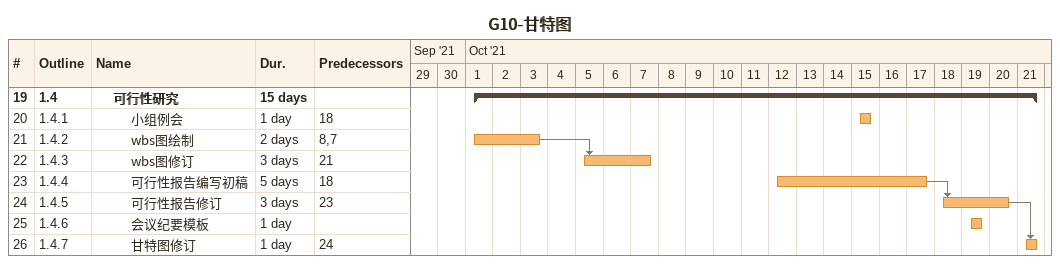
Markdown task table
G10-甘特图

| ID | WBS | Task | Duration | Start | Finish | Predecessors |
|---|---|---|---|---|---|---|
| 19 | 1.4 | **可行性研究** | 15d | 2021-10-01 | 2021-10-21 |  |
| 20 | 1.4.1 | 小组例会 | 1d | 2021-10-15 | 2021-10-15 | 18 |
| 21 | 1.4.2 | wbs图绘制 | 2d | 2021-10-01 | 2021-10-03 | 8, 7 |
| 22 | 1.4.3 | wbs图修订 | 3d | 2021-10-05 | 2021-10-07 | 21 |
| 23 | 1.4.4 | 可行性报告编写初稿 | 5d | 2021-10-12 | 2021-10-17 | 18 |
| 24 | 1.4.5 | 可行性报告修订 | 3d | 2021-10-18 | 2021-10-20 | 23 |
| 25 | 1.4.6 | 会议纪要模板 | 1d | 2021-10-19 | 2021-10-19 |  |
| 26 | 1.4.7 | 甘特图修订 | 1d | 2021-10-21 | 2021-10-21 | 24 |
